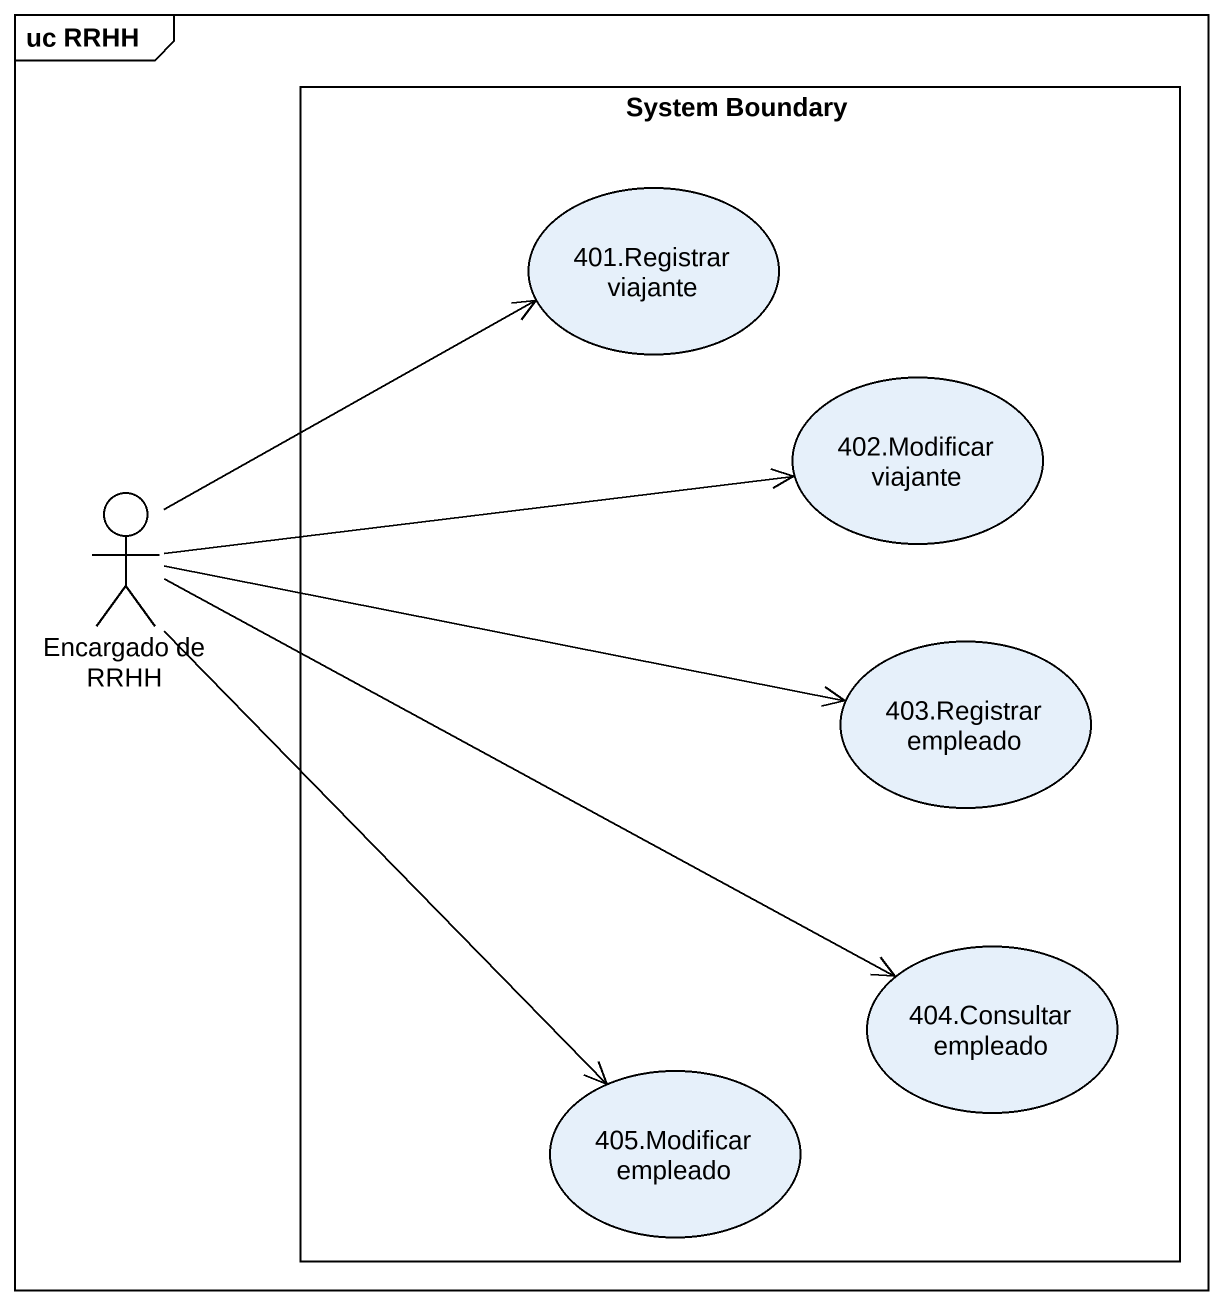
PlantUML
@startuml
mainframe uc RRHH
rectangle "System Boundary" as System_Boundary {
  usecase "401.Registrar viajante" as u401_Registrar_viajante
  usecase "402.Modificar viajante" as u402_Modificar_viajante
  usecase "403.Registrar empleado" as u403_Registrar_empleado
  usecase "404.Consultar empleado" as u404_Consultar_empleado
  usecase "405.Modificar empleado" as u405_Modificar_empleado
}
actor "Encargado de RRHH" as Encargado_de_RRHH
Encargado_de_RRHH -up-> u401_Registrar_viajante
Encargado_de_RRHH -right-> u402_Modificar_viajante
Encargado_de_RRHH -right-> u403_Registrar_empleado
Encargado_de_RRHH -right-> u404_Consultar_empleado
Encargado_de_RRHH --> u405_Modificar_empleado
@enduml
